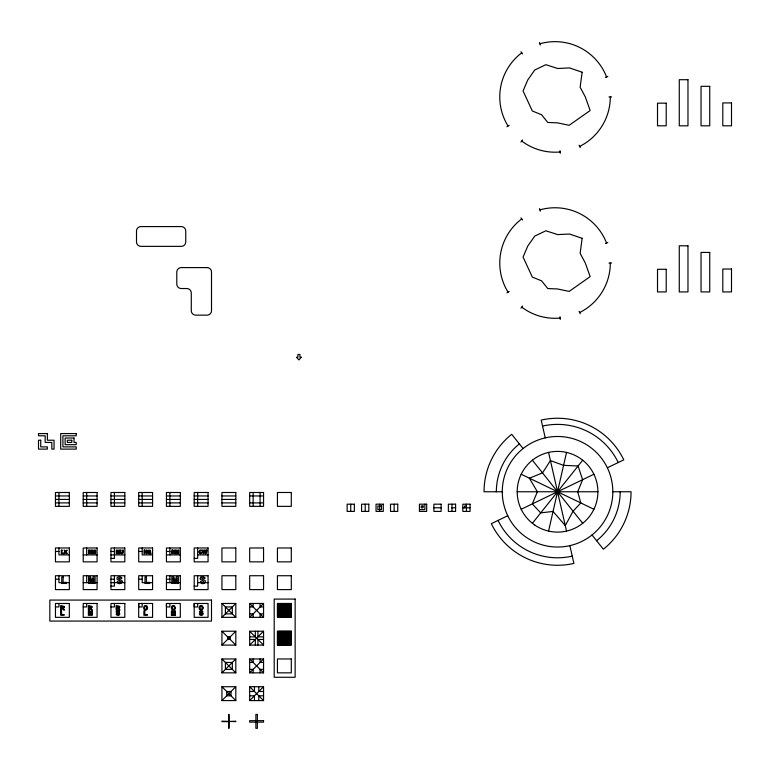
<?xml version="1.0" encoding="UTF-8"?>
<svg xmlns="http://www.w3.org/2000/svg" width="770" height="770" viewBox="0 0 770 770"><rect width="100%" height="100%" fill="white"/><g stroke="black" fill="none" stroke-linecap="round" stroke-linejoin="round"><path stroke-width="1.16" d="M138.696 603.478L138.696 617.347L152.576 617.347L152.576 603.478L138.696 603.478L138.696 606.943L142.171 606.943L142.171 603.478M166.445 603.478L166.445 617.347L180.315 617.347L180.315 603.478L166.445 603.478L166.445 606.943L169.91 606.943L169.91 603.478M194.194 603.478L194.194 617.347L208.064 617.347L208.064 603.478L194.194 603.478L194.194 606.943L197.659 606.943L197.659 603.478M172.182 615.249L172.201 611.813L173.019 615.249M548.567 531.098L566.528 452.414M173.741 615.249L174.588 611.813L174.588 615.249M520.943 142.084L522.522 139.996M520.943 308.183L522.522 306.104M532.388 523.311L582.707 460.21M221.933 617.347L235.812 603.478L221.933 603.478L221.933 617.347L235.812 617.347L235.812 603.478M221.933 645.096L235.812 631.227L235.812 645.096L221.933 645.096L221.933 631.227L235.812 631.227M249.682 617.347L263.552 603.478L249.682 603.478L249.682 617.347L263.552 617.347L263.552 603.478M277.431 604.104L278.057 603.478M277.431 605.085L279.038 603.478M277.431 606.067L280.02 603.478M277.431 607.049L281.002 603.478M277.431 608.031L281.984 603.478M277.431 609.012L282.965 603.478M277.431 609.994L283.947 603.478M277.431 610.976L284.929 603.478M277.431 611.957L285.911 603.478M277.431 612.939L286.892 603.478M277.431 613.921L287.864 603.478M277.431 614.893L288.846 603.478M277.431 615.875L289.828 603.478M277.431 616.857L290.81 603.478M221.933 672.845L235.812 658.966L221.933 658.966L221.933 672.845L235.812 672.845L235.812 658.966M249.682 645.096L263.552 631.227L263.552 645.096L249.682 645.096L249.682 631.227L263.552 631.227M277.922 617.347L291.301 603.969M278.904 617.347L291.301 604.951M279.885 617.347L291.301 605.932M280.867 617.347L291.301 606.914M281.839 617.347L291.301 607.896M282.821 617.347L291.301 608.868M283.803 617.347L291.301 609.85M284.784 617.347L291.301 610.831M285.766 617.347L291.301 611.813M286.748 617.347L291.301 612.795M287.73 617.347L291.301 613.777M288.712 617.347L291.301 614.758M289.693 617.347L291.301 615.74M290.675 617.347L291.301 616.722M277.431 631.852L278.057 631.227M277.431 632.834L279.038 631.227M277.431 633.816L280.02 631.227M277.431 634.798L281.002 631.227M277.431 635.779L281.984 631.227M277.431 636.761L282.965 631.227M277.431 637.743L283.947 631.227M277.431 638.715L284.929 631.227M277.431 639.697L285.911 631.227M277.431 640.678L286.892 631.227M277.431 641.66L287.864 631.227M277.431 642.642L288.846 631.227M277.431 643.624L289.828 631.227M277.431 644.606L290.81 631.227M221.933 700.585L235.812 686.715L221.933 686.715L221.933 700.585L235.812 700.585L235.812 686.715M249.682 672.845L263.552 658.966L249.682 658.966L249.682 672.845L263.552 672.845L263.552 658.966M277.922 645.096L291.301 631.718M278.904 645.096L291.301 632.69M279.885 645.096L291.301 633.672M280.867 645.096L291.301 634.653M281.839 645.096L291.301 635.635M282.821 645.096L291.301 636.617M283.803 645.096L291.301 637.599M284.784 645.096L291.301 638.58M285.766 645.096L291.301 639.562M286.748 645.096L291.301 640.544M287.73 645.096L291.301 641.525M288.712 645.096L291.301 642.507M289.693 645.096L291.301 643.489M290.675 645.096L291.301 644.461M228.632 721.644L235.812 721.153L235.812 721.644L221.933 721.153L221.933 721.644L228.632 721.644L228.632 728.333L229.123 728.333L229.123 721.644M249.682 700.585L263.552 686.715L249.682 686.715L249.682 700.585L263.552 700.585L263.552 686.715M506.939 126.713L509.163 125.337M506.939 292.821L509.163 291.445M116.867 611.005L117.646 610.764A2.868 2.868 0 0 1 118.272 610.774L118.888 610.976A1.29 1.29 0 0 1 119.543 611.967M201.105 577.096L203.213 576.759L204.762 577.596A1.877 1.877 0 0 1 205.099 578.328C202.51 577.914 199.112 577.885 205.099 580.493A1.781 1.781 0 0 1 205.282 580.965L205.311 581.956A1.521 1.521 0 0 1 205.109 582.466L205.022 582.592A1.954 1.954 0 0 1 204.012 583.39C200.547 585.142 198.939 579.338 202.163 582.361C206.023 582.187 202.163 580.301 200.595 579.627A1.713 1.713 0 0 1 200.258 578.761M200.104 611.005L200.883 610.764A2.868 2.868 0 0 1 201.509 610.774L202.125 610.976A1.29 1.29 0 0 1 202.789 611.967M507.748 515.736L491.318 523.648A73.516 73.516 0 0 0 573.91 563.428L569.848 545.641M521.194 509.268L593.911 474.243M607.347 467.775L623.787 459.863A73.516 73.516 0 0 0 541.194 420.093L545.247 437.87M605.364 77.433L607.8 76.49M605.364 243.541L607.8 242.598M118.59 615.269L118.705 615.24A1.328 1.328 0 0 0 119.485 614.672A1.04 1.04 0 0 0 119.677 614.248L119.658 613.584A1.213 1.213 0 0 0 119.042 612.833L117.184 611.803L119.552 611.977M201.827 615.269L201.942 615.24A1.328 1.328 0 0 0 202.722 614.672A1.04 1.04 0 0 0 202.914 614.248L202.895 613.584M200.402 550.627L199.68 551.84L200.383 553.072M200.566 553.081L202.087 552.552L200.864 553.688A2.185 2.185 0 0 1 200.412 553.697L200.084 553.64A1.434 1.434 0 0 1 199.661 553.438A1.646 1.646 0 0 1 199.064 552.639L198.949 552.09A3.003 3.003 0 0 1 198.978 551.455L199.536 550.367A1.617 1.617 0 0 1 200.267 550.021L200.431 550.001A2.002 2.002 0 0 1 200.931 550.011A1.569 1.569 0 0 1 201.702 550.367L202.058 551.041L200.595 550.617M609.012 96.933L611.621 96.933M609.012 263.032L611.621 263.032M502.281 491.761L484.041 491.761A73.516 73.516 0 0 1 511.713 434.28L523.09 448.544M517.199 491.761L597.905 491.761M612.824 491.761A55.276 55.276 0 0 1 529.914 539.626A55.276 55.276 0 0 1 529.914 443.886A55.276 55.276 0 0 1 612.824 491.761L631.063 491.761A73.516 73.516 0 0 1 603.382 549.231L592.014 534.967M55.459 495.957L69.339 495.957M83.208 495.957L97.078 495.957M110.957 495.957L124.827 495.957M138.696 495.957L152.576 495.957M166.445 495.957L180.315 495.957M194.194 495.957L208.064 495.957M221.933 495.957L235.812 495.957M249.682 495.957L263.552 495.957M55.459 499.432L69.339 499.432M83.208 499.432L97.078 499.432M110.957 499.432L124.827 499.432M138.696 499.432L152.576 499.432M166.445 499.432L180.315 499.432M194.194 499.432L208.064 499.432M221.933 499.432L235.812 499.432M55.459 502.897L69.339 502.897M83.208 502.897L97.078 502.897M110.957 502.897L124.827 502.897M138.696 502.897L152.576 502.897M166.445 502.897L180.315 502.897M194.194 502.897L208.064 502.897M221.933 502.897L235.812 502.897M249.682 502.897L263.552 502.897M466.437 505.986L464.628 505.986L464.628 507.796M433.895 507.796L441.133 507.796M451.461 507.796L455.59 507.796M462.828 507.796L470.056 507.796M419.438 509.605L424.857 509.605L424.857 504.186M55.459 551.455L58.934 551.455M110.957 551.455L114.422 551.455M138.696 551.455L142.171 551.455M166.445 551.455L169.91 551.455M69.339 554.92L58.934 554.92L58.934 547.98M83.208 554.92L97.078 554.92M110.957 554.92L124.827 554.92M152.576 554.92L142.171 554.92L142.171 547.98M166.445 554.92L180.315 554.92M197.659 554.92L208.064 554.92M110.957 558.385L114.422 558.385L114.422 547.98M194.194 558.385L197.659 558.385L197.659 547.98M55.459 579.204L58.934 579.204M110.957 579.204L114.422 579.204M138.696 579.204L142.171 579.204M166.445 579.204L169.91 579.204M69.339 582.669L58.934 582.669L58.934 575.729M83.208 582.669L97.078 582.669M110.957 582.669L124.827 582.669M152.576 582.669L142.171 582.669L142.171 575.729M166.445 582.669L180.315 582.669M197.659 582.669L208.064 582.669M110.957 586.134L114.422 586.134L114.422 575.729M194.194 586.134L197.659 586.134L197.659 575.729M55.459 606.943L58.934 606.943L58.934 603.478M83.208 606.943L86.673 606.943L86.673 603.478M110.957 606.943L114.422 606.943L114.422 603.478M249.682 606.943L253.147 606.943L253.147 603.478M263.552 606.943L260.087 606.943L260.087 603.478M249.682 613.882L253.147 613.882L253.147 617.347M263.552 613.882L260.087 613.882L260.087 617.347M175.57 615.249L171.412 615.249L171.412 610.889L172.624 610.889L173.394 613.863L174.135 610.889L175.358 610.889L175.358 615.249M249.682 636.857L255.322 636.857L255.322 631.227M263.552 636.857L257.921 636.857L257.921 631.227M249.682 639.456L255.322 639.456L255.322 645.096M263.552 639.456L257.921 639.456L257.921 645.096M249.682 662.441L253.147 662.441L253.147 658.966M263.552 662.441L260.087 662.441L260.087 658.966M249.682 669.371L253.147 669.371L253.147 672.845M263.552 669.371L260.087 669.371L260.087 672.845M249.682 691.479L254.456 691.479L254.456 686.715M263.552 691.479L258.787 691.479L258.787 686.715M249.682 695.82L254.456 695.82L254.456 700.585M263.552 695.82L258.787 695.82L258.787 700.585M255.881 721.394L257.353 721.394M521.194 474.243L593.911 509.268M150.564 553.909L151.064 553.466L150.487 553.178A1.598 1.598 0 0 0 150.747 552.773L150.468 550.483A1.299 1.299 0 0 0 150.083 550.175L148.523 550.107A1.463 1.463 0 0 0 147.975 550.483A1.588 1.588 0 0 0 147.686 550.906L147.975 553.216A1.453 1.453 0 0 0 148.523 553.591L149.447 553.697A1.521 1.521 0 0 0 149.996 553.553L150.468 553.861M249.682 603.478L263.552 617.347M221.933 603.478L235.812 617.347M249.682 631.227L263.552 645.096M221.933 631.227L235.812 645.096M249.682 658.966L263.552 672.845M221.933 658.966L235.812 672.845M249.682 686.715L263.552 700.585M221.933 686.715L235.812 700.585M532.388 460.21L582.707 523.311M520.943 51.782L522.522 53.861M520.943 217.881L522.522 219.97M579.098 145.241L580.262 147.58M579.098 311.34L580.262 313.679M539.558 42.514L540.271 45.026M539.558 208.612L540.271 211.124M548.567 452.414L566.528 531.098M560.021 150.67L560.262 153.269M560.021 316.768L560.262 319.377M202.789 611.977L200.47 611.736L202.279 612.833A1.213 1.213 0 0 1 202.924 613.642M466.437 504.186L466.437 511.415M451.98 504.186L451.98 511.415M394.125 504.186L394.125 511.415M379.668 504.186L379.668 511.415M365.201 504.186L365.201 511.415M350.735 504.186L350.735 511.415M260.087 492.492L260.087 506.362M256.622 720.662L256.622 722.135M253.147 492.492L253.147 506.362M229.123 721.153L229.123 714.464L228.632 714.464L228.632 721.153M197.659 492.492L197.659 506.362M169.91 492.492L169.91 506.362M169.91 547.98L169.91 554.92M169.91 575.729L169.91 582.669M142.171 492.492L142.171 506.362M114.422 492.492L114.422 506.362M86.673 492.492L86.673 506.362M86.673 547.98L86.673 554.92M86.673 575.729L86.673 582.669M58.934 492.492L58.934 506.362M610.312 96.933A55.276 55.276 0 0 1 579.675 146.406M560.146 151.969A55.276 55.276 0 0 1 521.733 141.045M508.046 126.03A55.276 55.276 0 0 1 521.733 52.822M539.914 43.765A55.276 55.276 0 0 1 606.587 76.962M610.312 263.032A55.276 55.276 0 0 1 579.675 312.514M560.146 318.068A55.276 55.276 0 0 1 521.733 307.143M508.046 292.128A55.276 55.276 0 0 1 521.733 218.921M539.914 209.873A55.276 55.276 0 0 1 606.587 243.07M496.342 491.761A61.205 61.205 0 0 1 519.384 443.905M572.245 556.132A66.027 66.027 0 0 1 498.055 520.404M620.177 491.761A62.62 62.62 0 0 1 596.596 540.723M542.561 426.079A67.365 67.365 0 0 1 618.243 462.529M201.586 615.307A3.398 3.398 0 0 1 200.98 615.326C199.969 615.577 198.506 613.488 200.219 613.738A1.396 1.396 0 0 0 200.421 614.258C203.01 615.115 201.48 612.93 199.767 612.699A1.145 1.145 0 0 1 199.565 612.246A1.28 1.28 0 0 1 199.546 611.823A1.059 1.059 0 0 1 199.728 611.351M118.349 615.307A3.398 3.398 0 0 1 117.743 615.326C116.732 615.577 115.269 613.488 116.982 613.738A1.396 1.396 0 0 0 117.184 614.258C119.62 615.182 118.465 612.891 116.617 612.795A1.145 1.145 0 0 1 116.328 612.246A1.28 1.28 0 0 1 116.309 611.823M116.309 611.871A1.145 1.145 0 0 1 116.867 611.024M200.258 578.761A1.915 1.915 0 0 1 200.267 578.318A1.588 1.588 0 0 1 200.537 577.615M200.595 577.471A1.915 1.915 0 0 1 201.182 576.923M89.185 611.813L89.156 615.249L88.386 615.249L88.386 610.889L89.609 610.889L90.379 613.863L91.12 610.889L92.333 610.889L92.333 615.249L91.563 615.249L91.563 611.813L90.725 615.249L90.003 615.249L89.185 611.813M89.888 578.241L89.84 583.458L88.569 583.458L88.569 576.836L90.581 576.836L91.861 581.36L93.093 576.836L95.105 576.836L95.105 583.458L93.834 583.458L93.834 578.241L92.429 583.458L91.235 583.458L89.888 578.241M92.795 550.81L92.766 553.64L92.082 553.64L92.082 550.059L93.17 550.059L93.863 552.504L94.527 550.059L95.615 550.059L95.615 553.64L94.931 553.64L94.931 550.81L94.171 553.64L93.526 553.64L92.795 550.81M116.973 550.81L116.953 553.64L116.26 553.64L116.26 550.059L117.358 550.059L118.041 552.504L118.715 550.059L119.802 550.059L119.802 553.64L119.109 553.64L119.109 550.81L118.359 553.64L117.714 553.64L116.973 550.81M122.584 552.061C122.719 554.554 119.475 551.811 121.208 550.059L120.466 550.059L120.534 552.889A1.694 1.694 0 0 0 120.736 553.284L121.487 553.678A3.051 3.051 0 0 0 122.141 553.697L123.219 552.995L123.316 550.059L122.584 550.059L122.584 552.061M173.125 578.241L173.077 583.458L171.806 583.458L171.806 576.836L173.818 576.836L175.098 581.36L176.33 576.836L178.342 576.836L178.342 583.458L177.071 583.458L177.071 578.241L175.666 583.458L174.482 583.458L173.125 578.241M176.032 550.81L176.003 553.64L175.319 553.64L175.319 550.059L176.407 550.059L177.1 552.504L177.764 550.059L178.852 550.059L178.852 553.64L178.168 553.64L178.168 550.81L177.408 553.64L176.763 553.64L176.032 550.81M146.762 607.809L146.589 608.743A1.068 1.068 0 0 1 145.511 609.33L144.635 608.618L144.683 606.895A1.049 1.049 0 0 1 146.579 606.895L146.762 607.809M174.511 607.809L174.338 608.743A1.068 1.068 0 0 1 173.26 609.33L172.384 608.618L172.432 606.895A1.049 1.049 0 0 1 174.318 606.895L174.511 607.809M202.26 607.809L202.087 608.743A1.068 1.068 0 0 1 201.008 609.33L200.123 608.618L200.171 606.895A1.049 1.049 0 0 1 202.067 606.895L202.26 607.809M122.112 581.523L122.074 581.956A1.521 1.521 0 0 1 121.862 582.466L121.785 582.592A1.954 1.954 0 0 1 120.775 583.39C117.309 585.142 115.702 579.338 118.927 582.361C122.776 582.187 118.936 580.282 117.358 579.627A1.704 1.704 0 0 1 117.05 578.953A1.915 1.915 0 0 1 117.03 578.318A1.588 1.588 0 0 1 117.3 577.615A1.838 1.838 0 0 1 117.868 577.096L119.976 576.759L121.525 577.596A1.877 1.877 0 0 1 121.862 578.328C119.244 577.904 115.866 577.856 121.862 580.493A1.781 1.781 0 0 1 122.045 580.965L122.112 581.523M148.244 551.695C149.438 556.181 151.276 548.423 148.244 551.695M147.609 607.838L147.397 608.983A1.973 1.973 0 0 1 146.935 609.648A1.646 1.646 0 0 1 146.262 610.023L144.827 609.965A1.684 1.684 0 0 1 144.202 609.503A2.012 2.012 0 0 1 143.874 608.983L143.672 608.107A4.601 4.601 0 0 1 143.682 607.376L144.231 606.106A2.06 2.06 0 0 1 144.76 605.701L146.444 605.682A1.665 1.665 0 0 1 146.926 605.99L147.609 607.838M175.358 607.838L175.146 608.983A1.973 1.973 0 0 1 174.674 609.648A1.646 1.646 0 0 1 174.01 610.023L172.576 609.965A1.684 1.684 0 0 1 171.951 609.503A2.012 2.012 0 0 1 171.623 608.983L171.421 608.107A4.601 4.601 0 0 1 171.431 607.376L171.97 606.106A2.06 2.06 0 0 1 172.509 605.701L174.184 605.682A1.665 1.665 0 0 1 174.674 605.99L175.358 607.838M203.097 607.838L202.895 608.983A1.973 1.973 0 0 1 202.423 609.648A1.646 1.646 0 0 1 201.759 610.023L200.325 609.965A1.684 1.684 0 0 1 199.69 609.503A2.012 2.012 0 0 1 199.363 608.983L199.16 608.107A4.601 4.601 0 0 1 199.18 607.376L199.719 606.106A2.06 2.06 0 0 1 200.258 605.701L201.933 605.682A1.665 1.665 0 0 1 202.423 605.99L203.097 607.838M287.711 608.945L286.556 611.168L283.158 611.534L283.158 614.614L281.483 614.614L281.483 606.462L286.421 606.702A2.252 2.252 0 0 1 287.258 607.376A1.992 1.992 0 0 1 287.46 607.713L287.711 608.945M63.332 606.904L61.552 607.482L61.552 606.356L63.332 606.904M91.072 606.904L89.291 607.482L89.291 606.356L91.072 606.904M118.821 606.904L117.04 607.482L117.04 606.356L118.821 606.904M286.045 609.003L285.843 609.657A1.04 1.04 0 0 1 285.506 609.975L283.158 610.167L283.158 607.838L285.314 607.944L286.045 609.003M582.139 72.226L580.147 87.203L585.306 96.933L590.157 110.534L569.165 125.298L557.442 122.853L547.778 122.459L541.589 114.749L532.33 110.995L523.071 90.956L527.729 80.022L534.717 70.022L545.863 64.68L557.673 68.501L569.492 67.914L582.139 72.226M582.139 238.325L580.147 253.301L585.306 263.032L590.157 276.632L569.165 291.397L557.442 288.952L547.778 288.558L541.589 280.848L532.33 277.094L523.071 257.055L527.729 246.121L534.717 236.12L545.863 230.788L557.673 234.6L569.492 234.022L582.139 238.325M64.218 607.087L64.17 607.299A1.03 1.03 0 0 1 63.794 607.819L63.082 608.079L64.593 610.023L63.525 610.023L62.245 608.271A1.723 1.723 0 0 0 61.744 608.194L61.552 610.023L60.647 610.023L60.647 605.615L64.131 606.317A1.194 1.194 0 0 1 64.218 606.664A1.684 1.684 0 0 1 64.218 607.087M91.967 607.087L91.919 607.299A1.03 1.03 0 0 1 91.543 607.819L90.831 608.079L92.333 610.023L91.264 610.023L89.926 608.242A1.723 1.723 0 0 0 89.484 608.194L89.291 610.023L88.386 610.023L88.386 605.615L91.88 606.317A1.194 1.194 0 0 1 91.967 606.664A1.684 1.684 0 0 1 91.967 607.087M119.706 607.087L119.658 607.299A1.03 1.03 0 0 1 119.292 607.819L118.57 608.079L120.082 610.023L119.013 610.023L117.675 608.242A1.723 1.723 0 0 0 117.233 608.194L117.04 610.023L116.135 610.023L116.135 605.615L119.62 606.317A1.194 1.194 0 0 1 119.716 606.664A1.684 1.684 0 0 1 119.706 607.087M206.264 550.059L205.773 552.571L205.157 550.059L204.262 550.059L203.598 552.533L203.088 550.059L202.327 550.059L203.126 553.64L203.935 553.64L204.685 550.974L205.359 553.64L206.245 553.64L207.024 550.059L206.264 550.059M582.601 479.691L577.731 491.761L580.782 502.945L573.072 511.222L565.276 525.612L553.062 511.424L540.694 512.887L532.301 503.917L537.373 491.761L529.385 478.189L542.523 472.905L550.434 460.595L563.582 465.34L578.087 466.004L582.601 479.691M65.219 551.753L64.016 553.64L64.892 553.64L65.671 552.417L66.451 553.64L67.317 553.64L66.095 551.753L67.183 550.059L65.671 551.079L64.151 550.059L65.219 551.753M301.262 357.242L298.914 359.956L296.565 357.242L297.913 357.242L297.913 354.45L299.915 354.45L299.915 357.242L301.262 357.242M687.976 79.705L679.275 79.705L679.275 125.818L687.976 125.818L687.976 79.705M709.738 86.327L701.037 86.327L701.037 125.818L709.738 125.818L709.738 86.327M731.5 102.92L722.799 102.92L722.799 125.818L731.5 125.818L731.5 102.92M666.214 103.17L657.513 103.17L657.513 125.818L666.214 125.818L666.214 103.17M181.316 226.573L140.939 226.573A4.437 4.437 0 0 0 136.502 231.01L136.502 241.934A4.437 4.437 0 0 0 140.939 246.371L181.316 246.371A4.437 4.437 0 0 0 185.753 241.934L185.753 231.01A4.437 4.437 0 0 0 181.316 226.573M687.976 245.803L679.275 245.803L679.275 291.926L687.976 291.926L687.976 245.803M709.738 252.435L701.037 252.435L701.037 291.926L709.738 291.926L709.738 252.435M207.063 267.594L181.229 267.594A4.437 4.437 0 0 0 176.792 272.031L176.792 284.092A4.437 4.437 0 0 0 181.229 288.529L186.85 288.529A4.437 4.437 0 0 1 191.287 292.975L191.287 310.705A4.437 4.437 0 0 0 195.724 315.142L207.063 315.142A4.437 4.437 0 0 0 211.509 310.705L211.509 272.031A4.437 4.437 0 0 0 207.063 267.594M731.5 269.019L722.799 269.019L722.799 291.926L731.5 291.926L731.5 269.019M666.214 269.279L657.513 269.279L657.513 291.926L666.214 291.926L666.214 269.279M47.374 433.577L38.5 433.577L38.5 435.791L45.161 435.791L45.161 442.452L51.821 442.452L51.821 449.112L54.035 449.112L54.035 440.228L47.374 440.228L47.374 433.577M76.23 433.577L60.695 433.577L60.695 449.112L76.23 449.112L76.23 446.889L62.919 446.889L62.919 435.791L76.23 435.791L76.23 433.577M74.016 438.014L65.132 438.014L65.132 444.675L76.23 444.675L76.23 442.452L74.016 442.452L74.016 438.014M40.723 440.228L38.5 440.228L38.5 449.112L47.374 449.112L47.374 446.889L40.723 446.889L40.723 440.228M71.793 440.228L67.356 440.228L67.356 442.452L71.793 442.452L71.793 440.228M69.339 492.492L55.459 492.492L55.459 506.362L69.339 506.362L69.339 492.492M97.078 492.492L83.208 492.492L83.208 506.362L97.078 506.362L97.078 492.492M124.827 492.492L110.957 492.492L110.957 506.362L124.827 506.362L124.827 492.492M152.576 492.492L138.696 492.492L138.696 506.362L152.576 506.362L152.576 492.492M180.315 492.492L166.445 492.492L166.445 506.362L180.315 506.362L180.315 492.492M208.064 492.492L194.194 492.492L194.194 506.362L208.064 506.362L208.064 492.492M235.812 492.492L221.933 492.492L221.933 506.362L235.812 506.362L235.812 492.492M263.552 492.492L249.682 492.492L249.682 506.362L263.552 506.362L263.552 492.492M291.301 492.492L277.431 492.492L277.431 506.362L291.301 506.362L291.301 492.492M354.354 504.186L347.126 504.186L347.126 511.415L354.354 511.415L354.354 504.186M368.82 504.186L361.582 504.186L361.582 511.415L368.82 511.415L368.82 504.186M383.277 504.186L376.049 504.186L376.049 511.415L383.277 511.415L383.277 504.186M397.744 504.186L390.515 504.186L390.515 511.415L397.744 511.415L397.744 504.186M426.667 504.186L419.438 504.186L419.438 511.415L426.667 511.415L426.667 504.186M441.133 504.186L433.895 504.186L433.895 511.415L441.133 511.415L441.133 504.186M455.59 504.186L448.361 504.186L448.361 511.415L455.59 511.415L455.59 504.186M470.056 504.186L462.828 504.186L462.828 511.415L470.056 511.415L470.056 504.186M381.477 505.986L377.858 505.986L377.858 509.605L381.477 509.605L381.477 505.986M423.048 505.986L421.248 505.986L421.248 507.796L423.048 507.796L423.048 505.986M69.339 547.98L55.459 547.98L55.459 561.859L69.339 561.859L69.339 547.98M97.078 547.98L83.208 547.98L83.208 561.859L97.078 561.859L97.078 547.98M124.827 547.98L110.957 547.98L110.957 561.859L124.827 561.859L124.827 547.98M152.576 547.98L138.696 547.98L138.696 561.859L152.576 561.859L152.576 547.98M180.315 547.98L166.445 547.98L166.445 561.859L180.315 561.859L180.315 547.98M208.064 547.98L194.194 547.98L194.194 561.859L208.064 561.859L208.064 547.98M235.812 547.98L221.933 547.98L221.933 561.859L235.812 561.859L235.812 547.98M263.552 547.98L249.682 547.98L249.682 561.859L263.552 561.859L263.552 547.98M291.301 547.98L277.431 547.98L277.431 561.859L291.301 561.859L291.301 547.98M62.043 550.107L61.302 550.107L61.302 553.64L63.843 553.64L63.843 553.043L62.043 553.043L62.043 550.107M89.233 550.059L88.521 550.059L88.521 553.64L89.205 553.64L89.205 551.33L90.629 553.64L91.37 553.64L91.37 550.059L90.677 550.059L90.677 552.398L89.233 550.059M144.77 550.059L144.028 550.059L144.028 553.64L144.77 553.64L144.77 552.061L146.194 552.061L146.194 553.64L146.926 553.64L146.926 550.059L146.194 550.059L146.194 551.464L144.77 551.464L144.77 550.059M172.47 550.059L171.758 550.059L171.758 553.64L172.441 553.64L172.441 551.33L173.866 553.64L174.607 553.64L174.607 550.059L173.914 550.059L173.914 552.398L172.47 550.059M69.339 575.729L55.459 575.729L55.459 589.608L69.339 589.608L69.339 575.729M97.078 575.729L83.208 575.729L83.208 589.608L97.078 589.608L97.078 575.729M124.827 575.729L110.957 575.729L110.957 589.608L124.827 589.608L124.827 575.729M152.576 575.729L138.696 575.729L138.696 589.608L152.576 589.608L152.576 575.729M180.315 575.729L166.445 575.729L166.445 589.608L180.315 589.608L180.315 575.729M208.064 575.729L194.194 575.729L194.194 589.608L208.064 589.608L208.064 575.729M235.812 575.729L221.933 575.729L221.933 589.608L235.812 589.608L235.812 575.729M263.552 575.729L249.682 575.729L249.682 589.608L263.552 589.608L263.552 575.729M291.301 575.729L277.431 575.729L277.431 589.608L291.301 589.608L291.301 575.729M63.121 576.923L61.764 576.923L61.764 583.458L66.451 583.458L66.451 582.351L63.121 582.351L63.121 576.923M146.358 576.923L145.001 576.923L145.001 583.458L149.688 583.458L149.688 582.351L146.358 582.351L146.358 576.923M295.141 599.079L274.207 599.079L274.207 677.263L295.141 677.263L295.141 599.079M211.5 600.071L49.838 600.071L49.838 621.063L211.5 621.063L211.5 600.071M69.339 603.478L55.459 603.478L55.459 617.347L69.339 617.347L69.339 603.478M97.078 603.478L83.208 603.478L83.208 617.347L97.078 617.347L97.078 603.478M124.827 603.478L110.957 603.478L110.957 617.347L124.827 617.347L124.827 603.478M291.301 603.478L277.431 603.478L277.431 617.347L291.301 617.347L291.301 603.478M232.338 606.943L225.408 606.943L225.408 613.882L232.338 613.882L232.338 606.943M61.552 610.889L60.647 610.889L60.647 615.249L64.18 615.249L64.18 614.508L61.552 614.508L61.552 610.889M144.789 610.889L143.884 610.889L143.884 615.249L147.417 615.249L147.417 614.508L144.789 614.508L144.789 610.889M291.301 631.227L277.431 631.227L277.431 645.096L291.301 645.096L291.301 631.227M230.172 636.857L227.573 636.857L227.573 639.456L230.172 639.456L230.172 636.857M291.301 658.966L277.431 658.966L277.431 672.845L291.301 672.845L291.301 658.966M232.338 662.441L225.408 662.441L225.408 669.371L232.338 669.371L232.338 662.441M231.038 691.479L226.707 691.479L226.707 695.82L231.038 695.82L231.038 691.479M257.353 714.464L255.881 714.464L255.881 728.333L257.353 728.333L257.353 714.464M263.552 720.662L249.682 720.662L249.682 722.135L263.552 722.135L263.552 720.662M534.929 525.178A40.358 40.358 0 0 0 597.799 494.638A40.358 40.358 0 0 0 539.914 455.455A40.358 40.358 0 0 0 534.929 525.178"/></g></svg>
